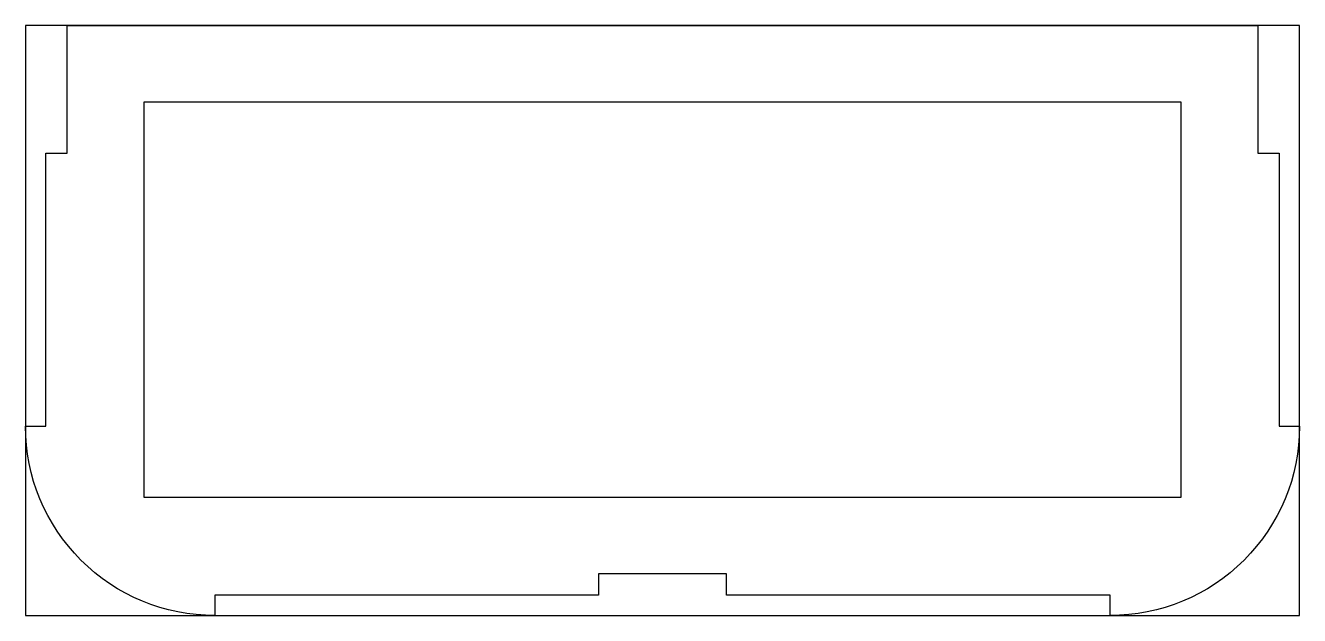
# Model space of a CAD drawing. Extents: x 0 to 996, y 0 to 462.
import ezdxf

# ---------------------------------------------------------------- set-up
doc = ezdxf.new("R2010")
doc.units = 0
for name, color, linetype in [('OUTLINEZ16P5L', 7, 'CONTINUOUS'), ('PART', 7, 'CONTINUOUS'), ('ROUTEZ16P2L', 7, 'CONTINUOUS')]:
    doc.layers.add(name, color=color, linetype=linetype)

msp = doc.modelspace()

# ---------------------------------------------------------------- linework, layer by layer
at = {"layer": 'OUTLINEZ16P5L'}
msp.add_lwpolyline([(32.5, 461.5), (963.5, 461.5), (963.5, 361.5), (980, 361.5), (980, 148), (996, 148, -0.414214), (848, 0), (848, 16), (548, 16), (548, 32.5), (448, 32.5), (448, 16), (148, 16), (148, 0, -0.414214), (0, 148), (16, 148), (16, 361.5), (32.5, 361.5)], format="xyb", close=True, dxfattribs=at)
at = {"layer": 'PART'}
msp.add_lwpolyline([(0, 0), (996, 0), (996, 461.5), (0, 461.5)], close=True, dxfattribs=at)
at = {"layer": 'ROUTEZ16P2L'}
msp.add_lwpolyline([(92.5, 92.5), (903.5, 92.5), (903.5, 401.5), (92.5, 401.5)], close=True, dxfattribs=at)

doc.saveas('drawing.dxf')
